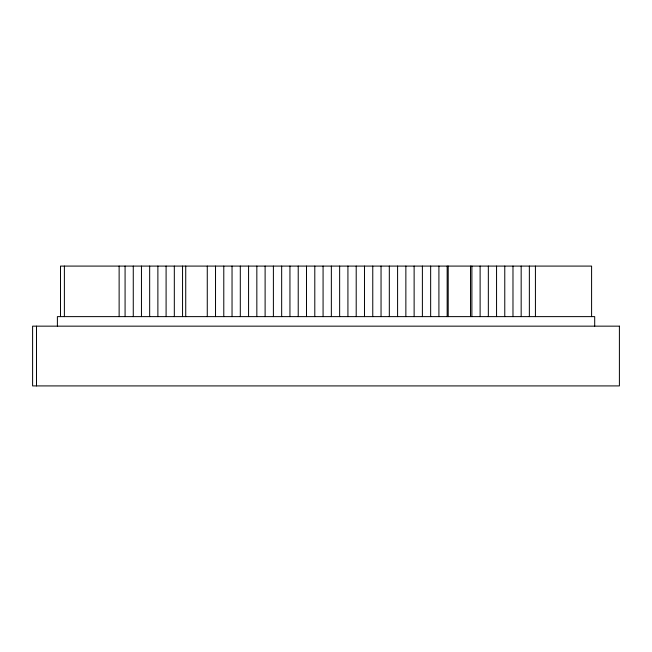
<?xml version="1.0" encoding="UTF-8"?>
<svg xmlns="http://www.w3.org/2000/svg" width="652" height="652" viewBox="0 0 652 652"><rect width="100%" height="100%" fill="white"/><g stroke="black" fill="none" stroke-linecap="round" stroke-linejoin="round"><path stroke-width="0.98" d="M594.697 326.155L594.697 316.619L57.392 316.619L57.392 326.155M535.422 266.089L535.431 316.619M591.592 316.619L591.592 266.089L60.489 266.089L60.489 316.619M529.359 266.089L529.359 316.619M521.168 266.089L521.168 316.619M512.977 266.089L512.977 316.619M504.77 266.089L504.77 316.619M496.555 266.089L496.555 316.619M488.34 266.089L488.34 316.619M480.116 266.089L480.116 316.619M471.885 266.089L471.885 316.619M470.516 266.089L470.516 316.619M448.209 266.089L448.209 316.619M447.158 266.089L447.158 316.619M438.91 266.089L438.91 316.619M430.654 266.089L430.654 316.619M422.39 266.089L422.39 316.619M414.126 266.089L414.126 316.619M405.862 266.089L405.862 316.619M397.59 266.089L397.59 316.619M389.317 266.089L389.317 316.619M381.045 266.089L381.045 316.619M372.765 266.089L372.765 316.619M364.484 266.089L364.484 316.619M356.204 266.089L356.204 316.619M347.923 266.089L347.923 316.619M339.643 266.089L339.643 316.619M331.355 266.089L331.355 316.619M323.074 266.089L323.074 316.619M314.794 266.089L314.794 316.619M306.505 266.089L306.505 316.619M298.225 266.089L298.225 316.619M289.944 266.089L289.944 316.619M281.664 266.089L281.664 316.619M273.392 266.089L273.392 316.619M265.111 266.089L265.111 316.619M256.839 266.089L256.839 316.619M248.567 266.089L248.567 316.619M240.303 266.089L240.303 316.619M232.039 266.089L232.039 316.619M223.783 266.089L223.783 316.619M215.527 266.089L215.527 316.619M207.271 266.089L207.271 316.619M185.73 266.089L185.73 316.619M182.552 266.089L182.552 316.619M174.32 266.089L174.32 316.619M166.097 266.089L166.097 316.619M157.882 266.089L157.882 316.619M149.667 266.089L149.667 316.619M141.46 266.089L141.46 316.619M133.269 266.089L133.269 316.619M125.078 266.089L125.078 316.619M119.129 266.089L119.129 316.619M64.385 266.089L64.385 316.619M36.496 326.155L36.496 385.911M619.4 326.155L32.6 326.155L32.6 385.911L619.4 385.911L619.4 326.155"/></g></svg>
